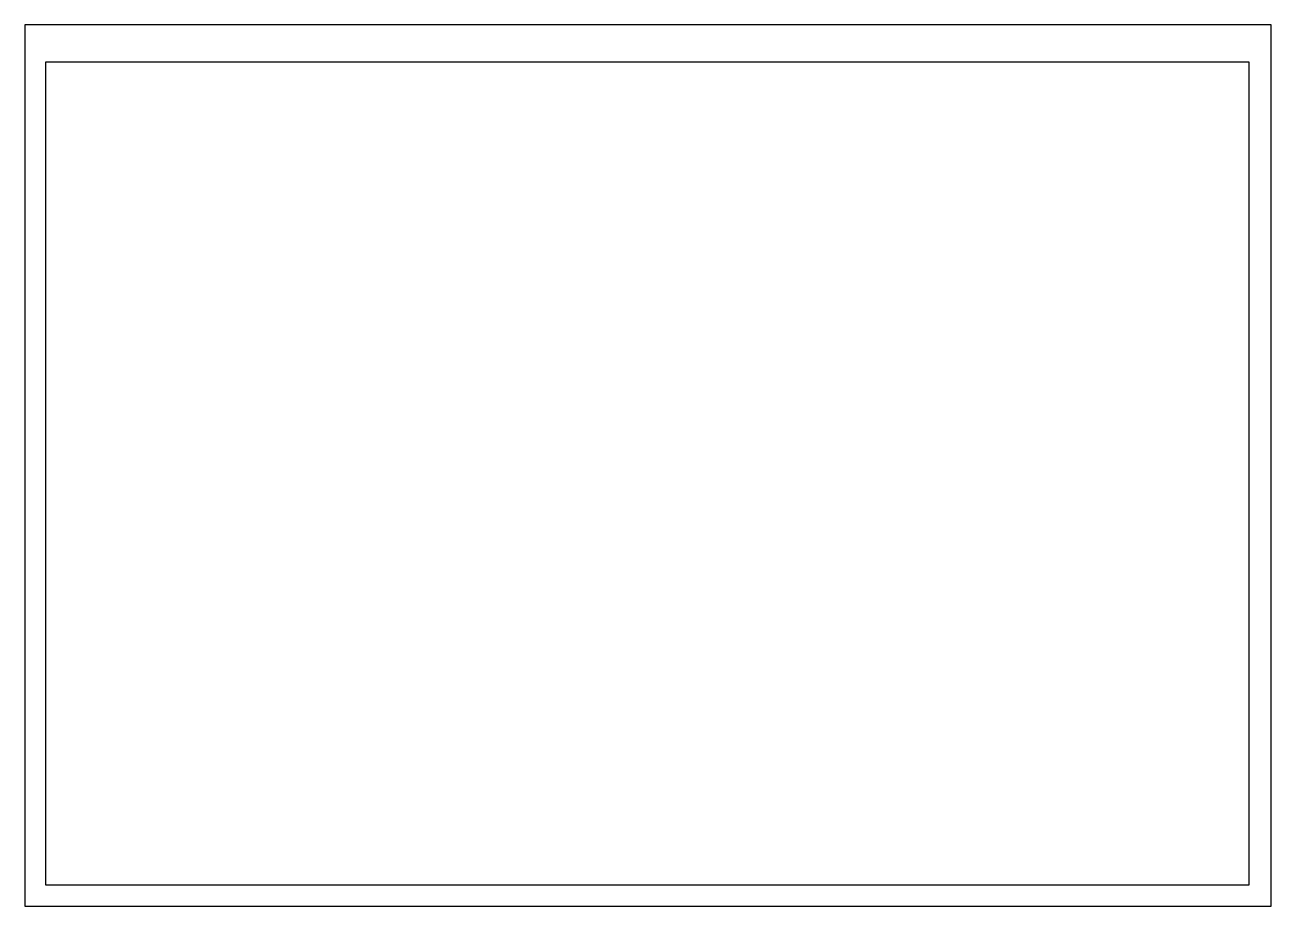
# Paper-space layout '26' of a CAD drawing. Extents: x 0 to 297, y 0 to 210.
import ezdxf

# ---------------------------------------------------------------- set-up
doc = ezdxf.new("R2010")
doc.units = 0

psp = doc.layouts.new('26')

# ---------------------------------------------------------------- linework, layer by layer
for points in [[(0, 0), (297, 0), (297, 210), (0, 210)], [(291.7, 5), (5, 5), (5, 201.18), (291.7, 201.18)]]:
    psp.add_lwpolyline(points, close=True)

# ---------------------------------------------------------------- viewports
at = {"layer": 'Defpoints'}
psp.add_viewport(center=(148.35, 103.09), size=(286.7, 196.1772), view_center_point=(2327.49, 10693.47), view_height=1067.0551, dxfattribs=at)

doc.saveas('drawing.dxf')
